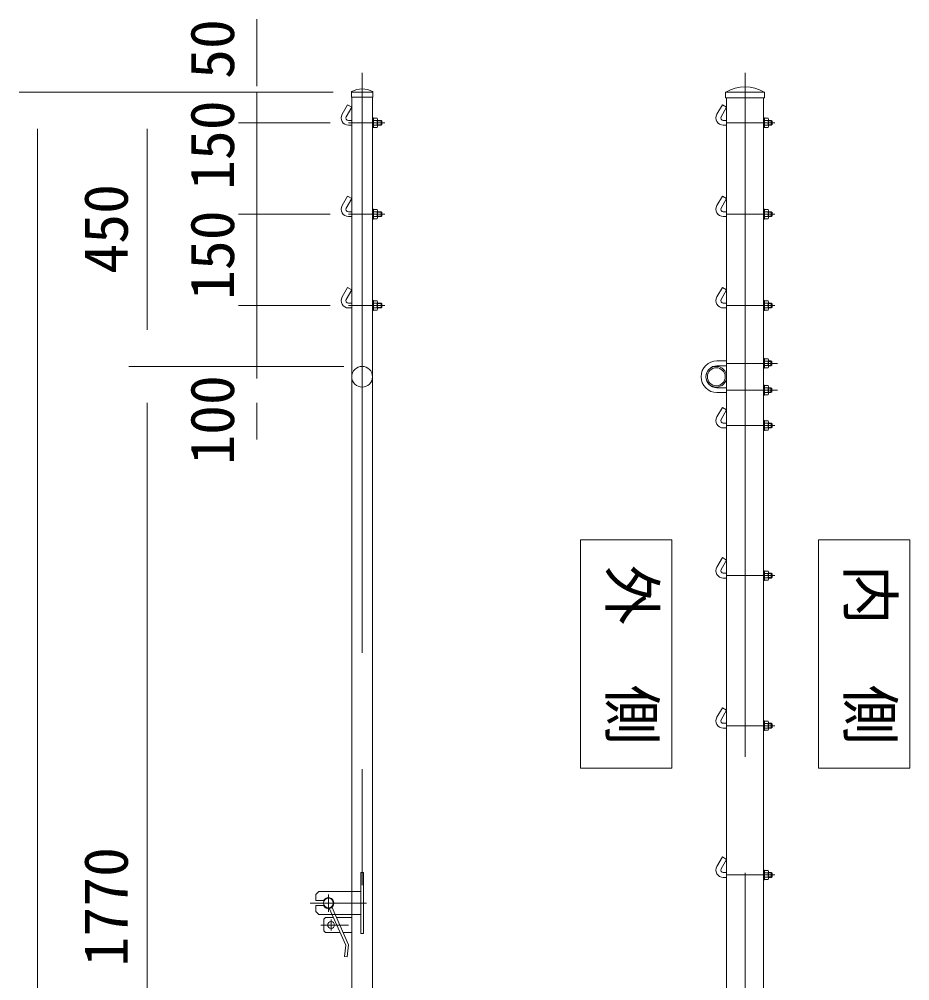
# Model space of a CAD drawing. Units: millimetres, scale not verified. Extents: x -6300 to 6300, y -4455 to 4455.
# Drawn here: x -1962 to -500, y -258 to 1321 of the extents above; entities that cross this region are included whole.
import ezdxf
from ezdxf.enums import TextEntityAlignment as Align

# ---------------------------------------------------------------- set-up
doc = ezdxf.new("R2010")
doc.units = ezdxf.units.MM
doc.header["$LTSCALE"] = 30
doc.linetypes.add('DASHED', pattern=[7.5, 6, -1.5])
doc.linetypes.add('USER1', pattern=[50.8, 31.75, -6.35, 6.35, -6.35])
for name, color, linetype, lineweight in [('0-0_D-STR1', 1, 'Continuous', 18), ('0-1_D-STR3', 3, 'Continuous', 13), ('0-2_D-BMK', 2, 'USER1', 13), ('0-6_D-STR-DIM', 7, 'Continuous', 9), ('0-8_D-STR-TXT', 7, 'Continuous', 9)]:
    doc.layers.add(name, color=color, linetype=linetype, lineweight=lineweight)
doc.styles.add('ＭＳ ゴシック', font='')
doc.styles.get('ＭＳ ゴシック').set_extended_font_data('MS Gothic')

msp = doc.modelspace()

# ---------------------------------------------------------------- linework, layer by layer
at = {"layer": '0-0_D-STR1'}
for p, q in [((-1416.79, 1201.28), (-1416.79, 1192.95)), ((-1416.79, 1200.95), (-1381.79, 1200.95)), ((-1381.79, 1201.28), (-1381.79, 1192.95)), ((-802.72, 1200.01), (-802.72, 1191.95)), ((-738.86, 1200.95), (-802.39, 1200.95)), ((-738.52, 1200.01), (-738.52, 1191.95)), ((-1416.79, 1192.95), (-1381.79, 1192.95)), ((-1416.29, -1002.05), (-1416.29, 1192.95)), ((-1382.29, -1002.05), (-1382.29, 1192.95)), ((-738.52, 1191.95), (-802.72, 1191.95))]:
    msp.add_line(p, q, dxfattribs=at)
msp.add_lwpolyline([(-800.87, 1191.95), (-800.87, -1399.05), (-740.37, -1399.05), (-740.37, 1191.95)], dxfattribs=at)
for centre, radius in [((-1399.29, 733.95), 17), ((-817.87, 733.95), 17), ((-817.87, 733.95), 14.7)]:
    msp.add_circle(centre, radius, dxfattribs=at)
for centre, radius, start, end in [((-1415.79, 1201.28), 1, 122.29827, 180), ((-1399.29, 1170.73), 35.72, 61.52136, 118.47864), ((-1382.79, 1201.28), 1, 0, 57.70173), ((-801.22, 1200.01), 1.5, 120.85073, 180), ((-770.62, 1148.78), 61.17, 59.14927, 120.85073), ((-740.02, 1200.01), 1.5, 0, 59.14927)]:
    msp.add_arc(centre, radius, start, end, dxfattribs=at)
at = {"layer": '0-1_D-STR3'}
for p, q in [((-1423.22, 1180.54), (-1432.22, 1164.95)), ((-1416.29, 1176.54), (-1425.29, 1160.95)), ((-1416.29, 1176.54), (-1423.22, 1180.54)), ((-807.8, 1180.54), (-816.8, 1164.95)), ((-800.87, 1176.54), (-809.87, 1160.95)), ((-800.87, 1176.54), (-807.8, 1180.54)), ((-1421.83, 1154.95), (-1416.29, 1154.95)), ((-1382.29, 1158.95), (-1380.69, 1158.95)), ((-1380.69, 1158.95), (-1380.69, 1142.95)), ((-1380.69, 1158.45), (-1380.69, 1143.45)), ((-1380.69, 1158.45), (-1374.89, 1158.45)), ((-1380.69, 1158.45), (-1380.69, 1143.45)), ((-1374.89, 1154.7), (-1380.69, 1154.7)), ((-1374.19, 1156.87), (-1374.19, 1145.31)), ((-1374.19, 1154.95), (-1368.03, 1154.95)), ((-1374.19, 1154.25), (-1367.33, 1154.25)), ((-1368.03, 1154.95), (-1368.03, 1146.95)), ((-1366.83, 1153.75), (-1368.03, 1154.95)), ((-1366.83, 1153.75), (-1366.83, 1148.15)), ((-1366.83, 1153.75), (-1366.83, 1148.15)), ((-806.41, 1154.95), (-800.87, 1154.95)), ((-740.37, 1158.95), (-738.77, 1158.95)), ((-738.77, 1158.95), (-738.77, 1142.95)), ((-738.77, 1158.45), (-738.77, 1143.45)), ((-738.77, 1158.45), (-732.97, 1158.45)), ((-732.97, 1154.7), (-738.77, 1154.7)), ((-732.27, 1156.87), (-732.27, 1145.31)), ((-732.27, 1154.95), (-727.61, 1154.95)), ((-732.27, 1154.25), (-726.91, 1154.25)), ((-727.61, 1154.95), (-727.61, 1146.95)), ((-726.41, 1153.75), (-727.61, 1154.95)), ((-726.41, 1153.75), (-726.41, 1148.15)), ((-726.41, 1153.75), (-726.41, 1148.15)), ((-1421.83, 1146.95), (-1416.29, 1146.95)), ((-1374.89, 1147.2), (-1380.69, 1147.2)), ((-1380.69, 1143.45), (-1374.89, 1143.45)), ((-1374.19, 1147.65), (-1367.33, 1147.65)), ((-1374.19, 1146.95), (-1368.03, 1146.95)), ((-1368.03, 1146.95), (-1366.83, 1148.15)), ((-806.41, 1146.95), (-800.87, 1146.95)), ((-732.97, 1147.2), (-738.77, 1147.2)), ((-738.77, 1143.45), (-732.97, 1143.45)), ((-732.27, 1147.65), (-726.91, 1147.65)), ((-732.27, 1146.95), (-727.61, 1146.95)), ((-727.61, 1146.95), (-726.41, 1148.15)), ((-1423.22, 1030.54), (-1432.22, 1014.95)), ((-1416.29, 1026.54), (-1425.29, 1010.95)), ((-1416.29, 1026.54), (-1423.22, 1030.54)), ((-807.8, 1030.54), (-816.8, 1014.95)), ((-800.87, 1026.54), (-809.87, 1010.95)), ((-800.87, 1026.54), (-807.8, 1030.54)), ((-1421.83, 1004.95), (-1416.29, 1004.95)), ((-1421.83, 996.95), (-1416.29, 996.95)), ((-1382.29, 1008.95), (-1380.69, 1008.95)), ((-1380.69, 1008.95), (-1380.69, 992.95)), ((-1380.69, 1008.45), (-1380.69, 993.45)), ((-1380.69, 1008.45), (-1374.89, 1008.45)), ((-1380.69, 1008.45), (-1380.69, 993.45)), ((-1374.89, 1004.7), (-1380.69, 1004.7)), ((-1374.89, 997.2), (-1380.69, 997.2)), ((-1374.19, 1006.87), (-1374.19, 995.31)), ((-1374.19, 1004.95), (-1368.03, 1004.95)), ((-1374.19, 1004.25), (-1367.33, 1004.25)), ((-1374.19, 997.65), (-1367.33, 997.65)), ((-1374.19, 996.95), (-1368.03, 996.95)), ((-1368.03, 1004.95), (-1368.03, 996.95)), ((-1366.83, 1003.75), (-1368.03, 1004.95)), ((-1368.03, 996.95), (-1366.83, 998.15)), ((-1366.83, 1003.75), (-1366.83, 998.15)), ((-1366.83, 1003.75), (-1366.83, 998.15)), ((-806.41, 1004.95), (-800.87, 1004.95)), ((-806.41, 996.95), (-800.87, 996.95)), ((-740.37, 1008.95), (-738.77, 1008.95)), ((-738.77, 1008.95), (-738.77, 992.95)), ((-738.77, 1008.45), (-738.77, 993.45)), ((-738.77, 1008.45), (-732.97, 1008.45)), ((-732.97, 1004.7), (-738.77, 1004.7)), ((-732.97, 997.2), (-738.77, 997.2)), ((-732.27, 1006.87), (-732.27, 995.31)), ((-732.27, 1004.95), (-727.61, 1004.95)), ((-732.27, 1004.25), (-726.91, 1004.25)), ((-732.27, 997.65), (-726.91, 997.65)), ((-732.27, 996.95), (-727.61, 996.95)), ((-727.61, 1004.95), (-727.61, 996.95)), ((-726.41, 1003.75), (-727.61, 1004.95)), ((-727.61, 996.95), (-726.41, 998.15)), ((-726.41, 1003.75), (-726.41, 998.15)), ((-726.41, 1003.75), (-726.41, 998.15)), ((-1380.69, 993.45), (-1374.89, 993.45)), ((-738.77, 993.45), (-732.97, 993.45)), ((-1423.22, 880.54), (-1432.22, 864.95)), ((-1416.29, 876.54), (-1425.29, 860.95)), ((-1416.29, 876.54), (-1423.22, 880.54)), ((-807.8, 880.54), (-816.8, 864.95)), ((-800.87, 876.54), (-809.87, 860.95)), ((-800.87, 876.54), (-807.8, 880.54)), ((-1421.83, 854.95), (-1416.29, 854.95)), ((-1382.29, 858.95), (-1380.69, 858.95)), ((-1380.69, 858.95), (-1380.69, 842.95)), ((-1380.69, 858.45), (-1380.69, 843.45)), ((-1380.69, 858.45), (-1374.89, 858.45)), ((-1380.69, 858.45), (-1380.69, 843.45)), ((-1374.89, 854.7), (-1380.69, 854.7)), ((-1374.19, 856.87), (-1374.19, 845.31)), ((-1374.19, 854.95), (-1368.03, 854.95)), ((-1374.19, 854.25), (-1367.33, 854.25)), ((-1368.03, 854.95), (-1368.03, 846.95)), ((-1366.83, 853.75), (-1368.03, 854.95)), ((-1366.83, 853.75), (-1366.83, 848.15)), ((-1366.83, 853.75), (-1366.83, 848.15)), ((-806.41, 854.95), (-800.87, 854.95)), ((-740.37, 858.95), (-738.77, 858.95)), ((-738.77, 858.95), (-738.77, 842.95)), ((-738.77, 858.45), (-738.77, 843.45)), ((-738.77, 858.45), (-732.97, 858.45)), ((-732.97, 854.7), (-738.77, 854.7)), ((-732.27, 856.87), (-732.27, 845.31)), ((-732.27, 854.95), (-727.61, 854.95)), ((-732.27, 854.25), (-726.91, 854.25)), ((-727.61, 854.95), (-727.61, 846.95)), ((-726.41, 853.75), (-727.61, 854.95)), ((-726.41, 853.75), (-726.41, 848.15)), ((-726.41, 853.75), (-726.41, 848.15)), ((-1421.83, 846.95), (-1416.29, 846.95)), ((-1374.89, 847.2), (-1380.69, 847.2)), ((-1380.69, 843.45), (-1374.89, 843.45)), ((-1374.19, 847.65), (-1367.33, 847.65)), ((-1374.19, 846.95), (-1368.03, 846.95)), ((-1368.03, 846.95), (-1366.83, 848.15)), ((-806.41, 846.95), (-800.87, 846.95)), ((-732.97, 847.2), (-738.77, 847.2)), ((-738.77, 843.45), (-732.97, 843.45)), ((-732.27, 847.65), (-726.91, 847.65)), ((-732.27, 846.95), (-727.61, 846.95)), ((-727.61, 846.95), (-726.41, 848.15)), ((-816.87, 759.95), (-800.87, 759.95)), ((-740.37, 763.95), (-738.77, 763.95)), ((-738.77, 763.95), (-738.77, 747.95)), ((-738.77, 763.45), (-732.97, 763.45)), ((-738.77, 763.45), (-738.77, 748.45)), ((-732.97, 759.7), (-738.77, 759.7)), ((-732.27, 761.87), (-732.27, 750.31)), ((-732.27, 759.95), (-728.07, 759.95)), ((-732.27, 759.25), (-727.37, 759.25)), ((-726.87, 758.75), (-726.87, 753.15)), ((-816.87, 751.95), (-800.87, 751.95)), ((-732.97, 752.2), (-738.77, 752.2)), ((-738.77, 748.45), (-732.97, 748.45)), ((-732.27, 752.65), (-727.37, 752.65)), ((-732.27, 751.95), (-728.07, 751.95)), ((-728.07, 751.95), (-726.87, 753.15)), ((-816.87, 715.95), (-800.87, 715.95)), ((-740.37, 719.95), (-738.77, 719.95)), ((-738.77, 719.95), (-738.77, 703.95)), ((-732.97, 715.7), (-738.77, 715.7)), ((-732.27, 706.03), (-732.27, 717.6)), ((-732.27, 715.95), (-728.07, 715.95)), ((-732.27, 715.25), (-727.37, 715.25)), ((-726.87, 714.75), (-728.07, 715.95)), ((-728.07, 715.95), (-728.07, 707.95)), ((-726.87, 714.75), (-726.87, 709.15)), ((-816.87, 707.95), (-800.87, 707.95)), ((-732.97, 708.2), (-738.77, 708.2)), ((-738.77, 704.45), (-732.97, 704.45)), ((-732.27, 708.65), (-727.37, 708.65)), ((-732.27, 707.95), (-728.07, 707.95)), ((-728.07, 707.95), (-726.87, 709.15)), ((-807.8, 683.54), (-816.8, 667.95)), ((-800.87, 679.54), (-809.87, 663.95)), ((-800.87, 679.54), (-807.8, 683.54)), ((-806.41, 657.95), (-800.87, 657.95)), ((-806.41, 649.95), (-800.87, 649.95)), ((-740.37, 661.95), (-738.77, 661.95)), ((-738.77, 661.95), (-738.77, 645.95)), ((-738.77, 661.45), (-738.77, 646.45)), ((-738.77, 661.45), (-732.97, 661.45)), ((-732.97, 657.7), (-738.77, 657.7)), ((-732.97, 650.2), (-738.77, 650.2)), ((-732.27, 659.87), (-732.27, 648.31)), ((-732.27, 657.95), (-727.61, 657.95)), ((-732.27, 657.25), (-726.91, 657.25)), ((-732.27, 650.65), (-726.91, 650.65)), ((-732.27, 649.95), (-727.61, 649.95)), ((-727.61, 657.95), (-727.61, 649.95)), ((-726.41, 656.75), (-727.61, 657.95)), ((-727.61, 649.95), (-726.41, 651.15)), ((-726.41, 656.75), (-726.41, 651.15)), ((-726.41, 656.75), (-726.41, 651.15)), ((-738.77, 646.45), (-732.97, 646.45)), ((-807.8, 437.04), (-816.8, 421.45)), ((-800.87, 433.04), (-809.87, 417.45)), ((-800.87, 433.04), (-807.8, 437.04)), ((-806.41, 411.45), (-800.87, 411.45)), ((-740.37, 415.45), (-738.77, 415.45)), ((-738.77, 415.45), (-738.77, 399.45)), ((-738.77, 414.95), (-738.77, 399.95)), ((-738.77, 414.95), (-732.97, 414.95)), ((-732.97, 411.2), (-738.77, 411.2)), ((-732.27, 413.37), (-732.27, 401.81)), ((-732.27, 411.45), (-727.61, 411.45)), ((-732.27, 410.75), (-726.91, 410.75)), ((-727.61, 411.45), (-727.61, 403.45)), ((-726.41, 410.25), (-727.61, 411.45)), ((-806.41, 403.45), (-800.87, 403.45)), ((-732.97, 403.7), (-738.77, 403.7)), ((-738.77, 399.95), (-732.97, 399.95)), ((-732.27, 404.15), (-726.91, 404.15)), ((-732.27, 403.45), (-727.61, 403.45)), ((-727.61, 403.45), (-726.41, 404.65)), ((-726.41, 410.25), (-726.41, 404.65)), ((-726.41, 410.25), (-726.41, 404.65)), ((-807.8, 190.54), (-816.8, 174.95)), ((-800.87, 186.54), (-807.8, 190.54)), ((-800.87, 186.54), (-809.87, 170.95)), ((-806.41, 164.95), (-800.87, 164.95)), ((-740.37, 168.95), (-738.77, 168.95)), ((-738.77, 168.95), (-738.77, 152.95)), ((-738.77, 168.45), (-738.77, 153.45)), ((-738.77, 168.45), (-732.97, 168.45)), ((-732.97, 164.7), (-738.77, 164.7)), ((-732.27, 166.87), (-732.27, 155.31)), ((-732.27, 164.95), (-727.61, 164.95)), ((-732.27, 164.25), (-726.91, 164.25)), ((-727.61, 164.95), (-727.61, 156.95)), ((-726.41, 163.75), (-727.61, 164.95)), ((-727.61, 156.95), (-726.41, 158.15)), ((-726.41, 163.75), (-726.41, 158.15)), ((-726.41, 163.75), (-726.41, 158.15)), ((-806.41, 156.95), (-800.87, 156.95)), ((-732.97, 157.2), (-738.77, 157.2)), ((-738.77, 153.45), (-732.97, 153.45)), ((-732.27, 157.65), (-726.91, 157.65)), ((-732.27, 156.95), (-727.61, 156.95)), ((-807.8, -54.46), (-816.8, -70.05)), ((-800.87, -58.46), (-809.87, -74.05)), ((-800.87, -58.46), (-807.8, -54.46)), ((-740.37, -76.05), (-738.77, -76.05)), ((-738.77, -76.05), (-738.77, -92.05)), ((-738.77, -76.55), (-738.77, -91.55)), ((-738.77, -76.55), (-732.97, -76.55)), ((-732.27, -78.13), (-732.27, -89.69)), ((-806.41, -80.05), (-800.87, -80.05)), ((-806.41, -88.05), (-800.87, -88.05)), ((-732.97, -80.3), (-738.77, -80.3)), ((-732.97, -87.8), (-738.77, -87.8)), ((-738.77, -91.55), (-732.97, -91.55)), ((-732.27, -80.05), (-727.61, -80.05)), ((-732.27, -80.75), (-726.91, -80.75)), ((-732.27, -87.35), (-726.91, -87.35)), ((-732.27, -88.05), (-727.61, -88.05)), ((-727.61, -80.05), (-727.61, -88.05)), ((-726.41, -81.25), (-727.61, -80.05)), ((-727.61, -88.05), (-726.41, -86.85)), ((-726.41, -81.25), (-726.41, -86.85)), ((-726.41, -81.25), (-726.41, -86.85)), ((-1470.54, -111.18), (-1475.54, -116.18)), ((-1475.54, -116.18), (-1475.54, -126.18)), ((-1475.54, -126.18), (-1462.61, -126.18)), ((-1470.54, -111.18), (-1416.29, -111.18)), ((-1475.54, -134.18), (-1462.61, -134.18)), ((-1475.54, -134.18), (-1475.54, -144.18)), ((-1449.23, -136.58), (-1453.34, -138.41)), ((-1453.34, -138.41), (-1426.18, -199.43)), ((-1449.23, -136.58), (-1421.58, -198.7)), ((-1475.54, -144.18), (-1470.54, -149.18)), ((-1470.54, -149.18), (-1416.29, -149.18)), ((-1459.29, -153.68), (-1462.29, -156.68)), ((-1462.29, -156.68), (-1462.29, -175.68)), ((-1459.29, -153.68), (-1446.54, -153.68)), ((-1441.62, -153.68), (-1416.29, -153.68)), ((-1459.29, -178.68), (-1462.29, -175.68)), ((-1459.29, -178.68), (-1435.41, -178.68)), ((-1430.49, -178.68), (-1416.29, -178.68)), ((-1428.14, -218.12), (-1426.18, -199.43)), ((-1423.67, -218.59), (-1421.58, -198.7)), ((-1428.14, -218.12), (-1423.67, -218.59))]:
    msp.add_line(p, q, dxfattribs=at)
at = {"layer": '0-1_D-STR3', "linetype": 'DASHED'}
for p, q in [((-1401.54, -80.18), (-1397.04, -80.18)), ((-1401.54, -80.18), (-1401.54, -180.18)), ((-1397.04, -80.18), (-1397.04, -180.18)), ((-1416.29, -111.18), (-1401.54, -111.18)), ((-1416.29, -149.18), (-1401.54, -149.18)), ((-1401.54, -180.18), (-1397.04, -180.18))]:
    msp.add_line(p, q, dxfattribs=at)
at = {"layer": '0-1_D-STR3'}
for points in [[(-1382.29, 1158.95), (-1382.29, 1142.95), (-1380.69, 1142.95)], [(-740.37, 1158.95), (-740.37, 1142.95), (-738.77, 1142.95)], [(-1382.29, 1008.95), (-1382.29, 992.95), (-1380.69, 992.95)], [(-740.37, 1008.95), (-740.37, 992.95), (-738.77, 992.95)], [(-1382.29, 858.95), (-1382.29, 842.95), (-1380.69, 842.95)], [(-740.37, 858.95), (-740.37, 842.95), (-738.77, 842.95)], [(-740.37, 763.95), (-740.37, 747.95), (-738.77, 747.95)], [(-726.87, 758.75), (-728.07, 759.95), (-728.07, 751.95)], [(-740.37, 719.95), (-740.37, 703.95), (-738.77, 703.95)], [(-738.77, 704.45), (-738.77, 719.45), (-732.97, 719.45)], [(-740.37, 661.95), (-740.37, 645.95), (-738.77, 645.95)], [(-740.37, 415.45), (-740.37, 399.45), (-738.77, 399.45)], [(-740.37, 168.95), (-740.37, 152.95), (-738.77, 152.95)], [(-740.37, -76.05), (-740.37, -92.05), (-738.77, -92.05)]]:
    msp.add_lwpolyline(points, dxfattribs=at)
for centre, radius in [((-1454.54, -130.18), 8), ((-1450.29, -166.18), 5.5)]:
    msp.add_circle(centre, radius, dxfattribs=at)
for centre, radius, start, end in [((-1421.83, 1158.95), 12, 150, 270), ((-1421.83, 1158.95), 4, 150, 270), ((-1384.59, 1150.95), 10.39, 338.85295, 21.14705), ((-1376.99, 1156.58), 2.81, 318.21899, 41.78101), ((-806.41, 1158.95), 12, 150, 270), ((-806.41, 1158.95), 4, 150, 270), ((-742.67, 1150.95), 10.39, 338.85295, 21.14705), ((-735.07, 1156.58), 2.81, 318.21899, 41.78101), ((-1377.05, 1145.33), 2.86, 319.0514, 40.9486), ((-735.13, 1145.33), 2.86, 319.0514, 40.9486), ((-1421.83, 1008.95), 12, 150, 270), ((-1421.83, 1008.95), 4, 150, 270), ((-806.41, 1008.95), 12, 150, 270), ((-806.41, 1008.95), 4, 150, 270), ((-1384.59, 1000.95), 10.39, 338.85295, 21.14705), ((-1376.99, 1006.58), 2.81, 318.21899, 41.78101), ((-1377.05, 995.33), 2.86, 319.0514, 40.9486), ((-742.67, 1000.95), 10.39, 338.85295, 21.14705), ((-735.07, 1006.58), 2.81, 318.21899, 41.78101), ((-735.13, 995.33), 2.86, 319.0514, 40.9486), ((-1421.83, 858.95), 12, 150, 270), ((-1421.83, 858.95), 4, 150, 270), ((-1384.59, 850.95), 10.39, 338.85295, 21.14705), ((-1376.99, 856.58), 2.81, 318.21899, 41.78101), ((-806.41, 858.95), 12, 150, 270), ((-806.41, 858.95), 4, 150, 270), ((-742.67, 850.95), 10.39, 338.85295, 21.14705), ((-735.07, 856.58), 2.81, 318.21899, 41.78101), ((-1377.05, 845.33), 2.86, 319.0514, 40.9486), ((-735.13, 845.33), 2.86, 319.0514, 40.9486), ((-816.87, 733.95), 26, 90, 270), ((-742.67, 755.95), 10.39, 338.85295, 21.14705), ((-735.07, 761.58), 2.81, 318.21899, 41.78101), ((-816.87, 733.95), 18, 90, 270), ((-735.13, 750.33), 2.86, 319.0514, 40.9486), ((-742.67, 711.95), 10.39, 338.85295, 21.14705), ((-735.13, 717.58), 2.86, 319.0514, 40.9486), ((-735.07, 706.33), 2.81, 318.21899, 41.78101), ((-806.41, 661.95), 12, 150, 270), ((-806.41, 661.95), 4, 150, 270), ((-742.67, 653.95), 10.39, 338.85295, 21.14705), ((-735.07, 659.58), 2.81, 318.21899, 41.78101), ((-735.13, 648.33), 2.86, 319.0514, 40.9486), ((-806.41, 415.45), 12, 150, 270), ((-806.41, 415.45), 4, 150, 270), ((-742.67, 407.45), 10.39, 338.85295, 21.14705), ((-735.07, 413.08), 2.81, 318.21899, 41.78101), ((-735.13, 401.83), 2.86, 319.0514, 40.9486), ((-806.41, 168.95), 12, 150, 270), ((-806.41, 168.95), 4, 150, 270), ((-742.67, 160.95), 10.39, 338.85295, 21.14705), ((-735.07, 166.58), 2.81, 318.21899, 41.78101), ((-735.13, 155.33), 2.86, 319.0514, 40.9486), ((-806.41, -76.05), 12, 150, 270), ((-806.41, -76.05), 4, 150, 270), ((-735.07, -78.42), 2.81, 318.21899, 41.78101), ((-742.67, -84.05), 10.39, 338.85295, 21.14705), ((-735.13, -89.67), 2.86, 319.0514, 40.9486), ((-1454.54, -130.18), 9, 206.3878, 153.6122)]:
    msp.add_arc(centre, radius, start, end, dxfattribs=at)
at = {"layer": '0-2_D-BMK'}
for p, q in [((-1399.29, 1232.95), (-1399.29, -1034.05)), ((-1421.83, 1150.95), (-1361.94, 1150.95)), ((-800.87, 1150.95), (-721.52, 1150.95)), ((-1421.83, 1000.95), (-1361.94, 1000.95)), ((-800.87, 1000.95), (-721.52, 1000.95)), ((-1421.83, 850.95), (-1361.94, 850.95)), ((-800.87, 850.95), (-721.52, 850.95)), ((-800.87, 755.95), (-717.28, 755.95)), ((-800.87, 711.95), (-717.28, 711.95)), ((-800.87, 653.95), (-721.52, 653.95)), ((-800.87, 407.45), (-721.52, 407.45)), ((-800.87, 160.95), (-721.52, 160.95)), ((-800.87, -84.05), (-721.52, -84.05)), ((-1454.54, -115.83), (-1454.54, -144.54)), ((-1484.84, -130.18), (-1392.22, -130.18)), ((-1450.29, -157.26), (-1450.29, -175.1)), ((-1467.16, -166.18), (-1421.84, -166.18))]:
    msp.add_line(p, q, dxfattribs=at)
msp.add_lwpolyline([(-770.62, -1414.05), (-770.62, 830.95), (-770.62, 1232.95)], dxfattribs=at)
at = {"layer": '0-6_D-STR-DIM'}
for p, q in [((-1572.25, 1260.95), (-1572.25, 1320.95)), ((-1572.25, 1210.95), (-1572.25, 1270.95)), ((-1446.79, 1200.95), (-1962.25, 1200.95)), ((-1446.79, 1200.95), (-1782.25, 1200.95)), ((-1446.79, 1200.95), (-1602.25, 1200.95)), ((-1572.25, 1200.95), (-1572.25, 1150.95)), ((-1932.25, 1140.95), (-1932.25, -959.05)), ((-1752.25, 810.95), (-1752.25, 1140.95)), ((-1451.83, 1150.95), (-1602.25, 1150.95)), ((-1451.83, 1150.95), (-1602.25, 1150.95)), ((-1572.25, 1150.95), (-1572.25, 1000.95)), ((-1572.25, 1060.95), (-1572.25, 1120.95)), ((-1572.25, 1090.95), (-1572.25, 1030.95)), ((-1451.83, 1000.95), (-1602.25, 1000.95)), ((-1451.83, 1000.95), (-1602.25, 1000.95)), ((-1572.25, 1000.95), (-1572.25, 850.95)), ((-1572.25, 910.95), (-1572.25, 970.95)), ((-1572.25, 940.95), (-1572.25, 880.95)), ((-1451.83, 850.95), (-1602.25, 850.95)), ((-1451.83, 850.95), (-1602.25, 850.95)), ((-1572.25, 850.95), (-1572.25, 750.95)), ((-1572.25, 790.95), (-1572.25, 730.95)), ((-1429.29, 750.95), (-1782.25, 750.95)), ((-1429.29, 750.95), (-1782.25, 750.95)), ((-1429.29, 750.95), (-1602.25, 750.95)), ((-1752.25, -959.05), (-1752.25, 690.95)), ((-1572.25, 690.95), (-1572.25, 630.95))]:
    msp.add_line(p, q, dxfattribs=at)
at = {"layer": '0-8_D-STR-TXT'}
for points in [[(-1041.01, 91.41), (-891.01, 91.41), (-891.01, 466.41), (-1041.01, 466.41)], [(-500.24, 91.41), (-650.24, 91.41), (-650.24, 466.41), (-500.24, 466.41)]]:
    msp.add_lwpolyline(points, close=True, dxfattribs=at)

# ---------------------------------------------------------------- texts
at = {"layer": '0-6_D-STR-DIM', "style": 'ＭＳ ゴシック'}
for s, p in [('50', (-1587.87, 1222.94)), ('150', (-1587.87, 1040.62)), ('450', (-1762.38, 903.2)), ('150', (-1587.87, 859.98)), ('100', (-1587.87, 589.37)), ('1770', (-1762.38, -234.4))]:
    msp.add_text(s, height=72.14, rotation=90, dxfattribs=at).set_placement(p, align=Align.BOTTOM_LEFT)
at = {"layer": '0-8_D-STR-TXT', "style": 'ＭＳ ゴシック'}
for s, p in [('外\u3000側', (-1013.77, 425.1)), ('内\u3000側', (-622.81, 425.1))]:
    msp.add_text(s, height=72.14, rotation=270, dxfattribs=at).set_placement(p, align=Align.BOTTOM_LEFT)

doc.saveas('drawing.dxf')
